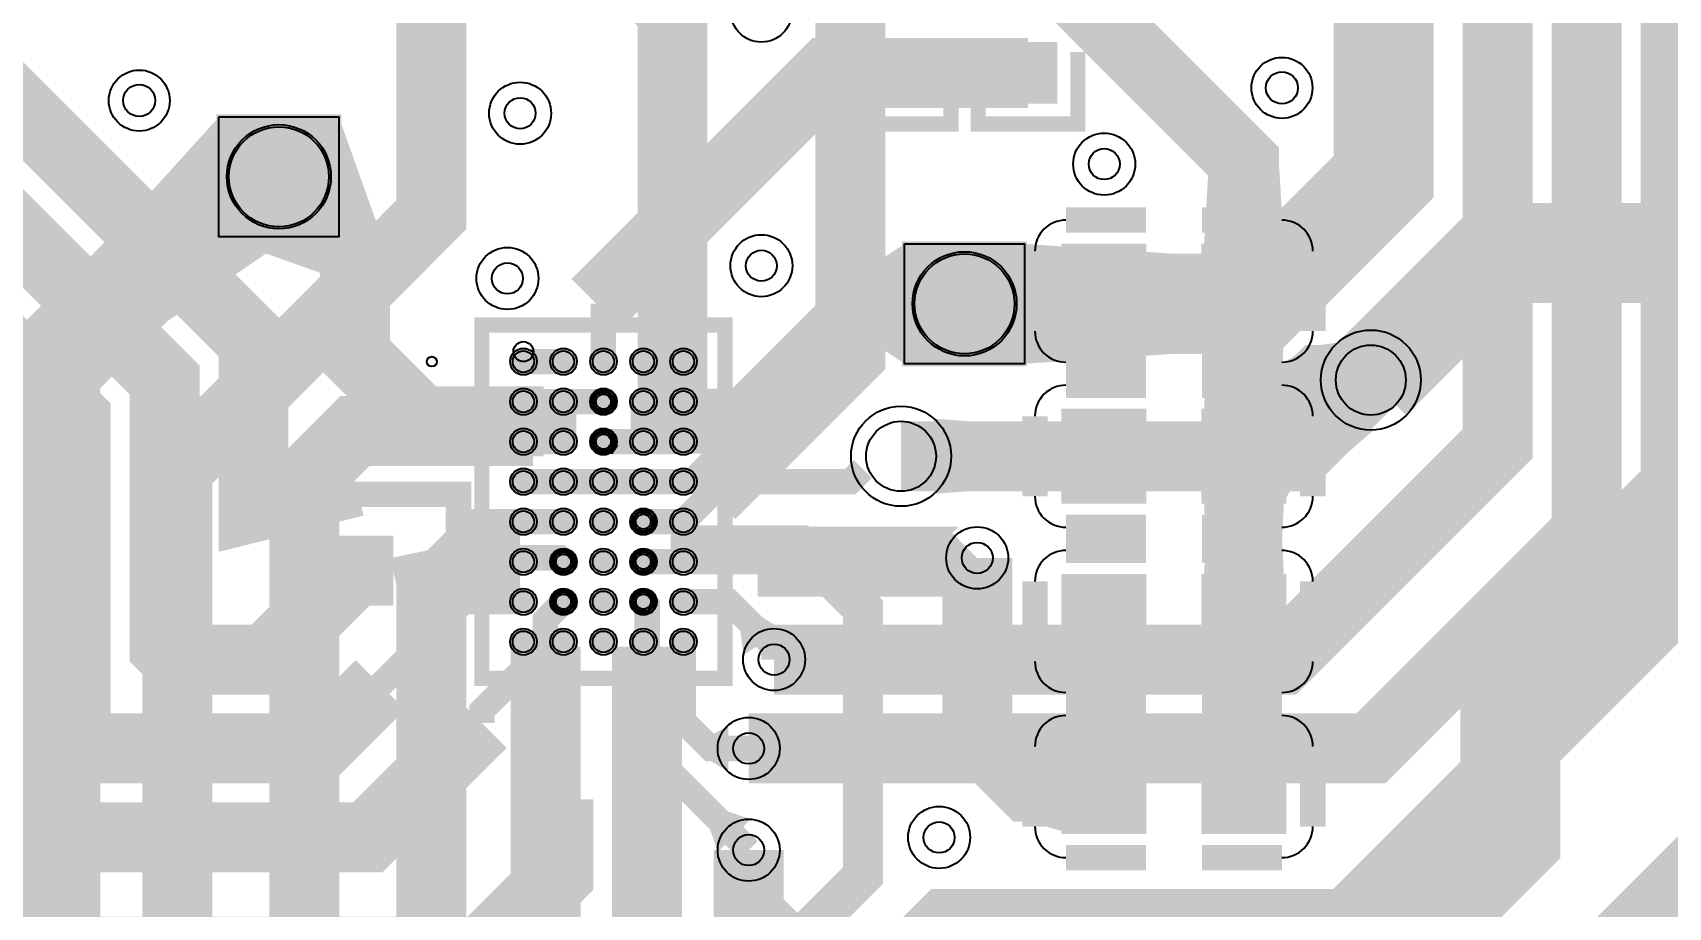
# Model space of a CAD drawing. Header units: millimetres. Extents: x -24 to 24, y -24 to 24.
# Drawn here: x -5.76 to 10.6, y -3.87 to 4.87 of the extents above; entities that cross this region are included whole.
import ezdxf

# ---------------------------------------------------------------- set-up
doc = ezdxf.new("R2010")
doc.units = ezdxf.units.MM
for name, color, linetype, true_color in [('BoardOutLine', 7, 'Continuous', 0xff00ff), ('BottomLayer', 7, 'Continuous', 0x0000ff), ('BottomSolderMaskLayer', 7, 'Continuous', 0xaa00ff), ('Document', 7, 'Continuous', 0xffffff), ('Hole', 7, 'Continuous', 0x222222), ('Multi-Layer', 7, 'Continuous', 0xc0c0c0), ('TopLayer', 7, 'Continuous', 0xff0000), ('TopPasteMaskLayer', 7, 'Continuous', 0x808080), ('TopSilkLayer', 7, 'Continuous', 0xffcc00), ('TopSolderMaskLayer', 7, 'Continuous', 0x800080)]:
    doc.layers.add(name, color=color, linetype=linetype, true_color=true_color)

msp = doc.modelspace()

# ---------------------------------------------------------------- hatches: boundary and pattern name
at = {"layer": 'BottomLayer'}
for points in [[(-3.184, 2.83), (-3.901, 4.028), (-4.954, 2.866), (-4.424, 1.981)], [(4.155, 2.758), (4.155, 1.56), (5.655, 1.659), (5.655, 2.659)], [(7.121, 1.428), (7.651, 0.898), (7.386, 0.668), (6.891, 1.163)], [(3.252, 0.26), (3.252, 1.01), (3.602, 0.985), (3.602, 0.285)], [(0.048, 0.807), (-0.044, 0.675), (0.035, 0.656), (0.093, 0.74)]]:
    msp.add_hatch(color=256, dxfattribs=at).paths.add_polyline_path(points)
at = {"layer": 'BottomSolderMaskLayer'}
for points in [[(-3.927, 4.054), (-2.677, 4.054), (-2.677, 2.804), (-3.927, 2.804)], [(2.931, 2.784), (4.181, 2.784), (4.181, 1.534), (2.931, 1.534)], [(-0.181, 1.181, 1), (0.07, 1.181, 1)], [(-0.182, 0.781, 1), (0.069, 0.781, 1)], [(0.218, -0.018, 1), (0.468, -0.018, 1)], [(-0.582, -0.419, 1), (-0.331, -0.419, 1)], [(0.218, -0.419, 1), (0.468, -0.419, 1)], [(-0.582, -0.819, 1), (-0.331, -0.819, 1)], [(0.219, -0.819, 1), (0.469, -0.819, 1)]]:
    msp.add_hatch(color=256, dxfattribs=at).paths.add_polyline_path(points)
at = {"layer": 'TopLayer'}
for points in [[(3.191, 4.751), (2.651, 4.751), (2.651, 4.186), (3.191, 4.186)], [(4.461, 4.751), (3.921, 4.751), (3.921, 4.186), (4.461, 4.186)], [(-2.703, 4.028), (-3.901, 2.83), (-2.807, 2.439), (-2.312, 2.934)], [(5.951, 2.736), (6.751, 2.736), (6.7, 3.579), (6, 3.579)], [(2.957, 1.56), (2.957, 2.758), (2.54, 2.484), (2.54, 1.834)], [(4.55, 2.736), (5.35, 2.736), (5.35, 1.836), (4.55, 1.836)], [(5.95, 2.736), (6.75, 2.736), (6.75, 1.836), (5.95, 1.836)], [(5.951, 1.085), (6.751, 1.085), (6.7, 2.135), (6, 2.135)], [(7.589, 1.896), (8.119, 1.366), (8.349, 1.631), (7.854, 2.126)], [(6.751, 1.836), (5.951, 1.836), (6, 0.786), (6.7, 0.786)], [(-0.963, 1.581, 1), (-0.749, 1.581, 1)], [(-0.563, 1.581, 1), (-0.349, 1.581, 1)], [(-0.163, 1.581, 1), (0.051, 1.581, 1)], [(0.237, 1.581, 1), (0.451, 1.581, 1)], [(0.637, 1.581, 1), (0.851, 1.581, 1)], [(5.951, 1.085), (6.751, 0.185), (7.327, 1.117), (6.861, 1.641)], [(7.289, 1.022), (7.289, 1.772), (7.112, 1.747), (7.112, 1.047)], [(-0.963, 1.181, 1), (-0.749, 1.181, 1)], [(-0.563, 1.181, 1), (-0.349, 1.181, 1)], [(-0.163, 1.181, 1), (0.051, 1.181, 1)], [(0.237, 1.181, 1), (0.451, 1.181, 1)], [(0.637, 1.181, 1), (0.851, 1.181, 1)], [(4.55, 1.085), (5.35, 1.085), (5.35, 0.185), (4.55, 0.185)], [(5.95, 1.085), (6.75, 1.085), (6.75, 0.185), (5.95, 0.185)], [(-0.963, 0.781, 1), (-0.749, 0.781, 1)], [(-0.563, 0.781, 1), (-0.349, 0.781, 1)], [(-0.163, 0.781, 1), (0.051, 0.781, 1)], [(0.237, 0.781, 1), (0.451, 0.781, 1)], [(0.637, 0.781, 1), (0.851, 0.781, 1)], [(-0.963, 0.381, 1), (-0.749, 0.381, 1)], [(-0.563, 0.381, 1), (-0.349, 0.381, 1)], [(-0.163, 0.381, 1), (0.051, 0.381, 1)], [(0.237, 0.381, 1), (0.451, 0.381, 1)], [(0.637, 0.381, 1), (0.851, 0.381, 1)], [(5.951, -0.566), (6.751, -0.566), (6.7, 0.484), (6, 0.484)], [(6.751, 0.185), (5.951, 0.185), (6, -0.865), (6.7, -0.865)], [(-0.963, -0.019, 1), (-0.749, -0.019, 1)], [(-0.563, -0.019, 1), (-0.349, -0.019, 1)], [(-0.163, -0.019, 1), (0.051, -0.019, 1)], [(0.237, -0.019, 1), (0.451, -0.019, 1)], [(0.637, -0.019, 1), (0.851, -0.019, 1)], [(-0.963, -0.419, 1), (-0.749, -0.419, 1)], [(-0.563, -0.419, 1), (-0.349, -0.419, 1)], [(-0.163, -0.419, 1), (0.051, -0.419, 1)], [(0.237, -0.419, 1), (0.451, -0.419, 1)], [(0.637, -0.419, 1), (0.851, -0.419, 1)], [(4.55, -0.566), (5.35, -0.566), (5.35, -1.466), (4.55, -1.466)], [(5.95, -0.566), (6.75, -0.566), (6.75, -1.466), (5.95, -1.466)], [(-0.963, -0.819, 1), (-0.749, -0.819, 1)], [(-0.563, -0.819, 1), (-0.349, -0.819, 1)], [(-0.163, -0.819, 1), (0.051, -0.819, 1)], [(0.237, -0.819, 1), (0.451, -0.819, 1)], [(0.637, -0.819, 1), (0.851, -0.819, 1)], [(1.345, -1.35), (1.736, -1.099), (1.531, -0.973), (1.315, -1.111)], [(-0.963, -1.219, 1), (-0.749, -1.219, 1)], [(-0.563, -1.219, 1), (-0.349, -1.219, 1)], [(-0.163, -1.219, 1), (0.051, -1.219, 1)], [(0.237, -1.219, 1), (0.451, -1.219, 1)], [(0.637, -1.219, 1), (0.851, -1.219, 1)], [(1.192, -2.519), (1.192, -2.054), (1.016, -2.161), (1.016, -2.411)], [(4.55, -3.117), (4.55, -2.217), (4.191, -2.317), (4.191, -3.017)], [(5.35, -3.117), (4.55, -3.117), (4.55, -2.217), (5.35, -2.217)], [(6.75, -3.117), (5.95, -3.117), (5.95, -2.217), (6.75, -2.217)], [(1.416, -2.993), (1.088, -3.321), (1.01, -3.092), (1.187, -2.915)]]:
    msp.add_hatch(color=256, dxfattribs=at).paths.add_polyline_path(points)
at = {"layer": 'TopPasteMaskLayer'}
for points in [[(3.151, 4.766), (2.691, 4.766), (2.651, 4.726), (2.651, 4.226), (2.691, 4.186), (3.151, 4.186), (3.191, 4.226), (3.191, 4.726)], [(4.421, 4.766), (3.961, 4.766), (3.921, 4.726), (3.921, 4.226), (3.961, 4.186), (4.421, 4.186), (4.461, 4.226), (4.461, 4.726)], [(4.55, 2.736), (5.35, 2.736), (5.35, 1.836), (4.55, 1.836)], [(5.95, 2.736), (6.75, 2.736), (6.75, 1.836), (5.95, 1.836)], [(-0.942, 1.688), (-0.77, 1.688), (-0.77, 1.688), (-0.749, 1.667), (-0.749, 1.667), (-0.749, 1.495), (-0.749, 1.495), (-0.77, 1.474), (-0.77, 1.474), (-0.942, 1.474), (-0.942, 1.474), (-0.963, 1.495), (-0.963, 1.495), (-0.963, 1.667)], [(-0.542, 1.688), (-0.37, 1.688), (-0.37, 1.688), (-0.349, 1.667), (-0.349, 1.667), (-0.349, 1.495), (-0.349, 1.495), (-0.37, 1.474), (-0.37, 1.474), (-0.542, 1.474), (-0.542, 1.474), (-0.563, 1.495), (-0.563, 1.495), (-0.563, 1.667)], [(-0.142, 1.688), (0.03, 1.688), (0.03, 1.688), (0.051, 1.667), (0.051, 1.667), (0.051, 1.495), (0.051, 1.495), (0.03, 1.474), (0.03, 1.474), (-0.142, 1.474), (-0.142, 1.474), (-0.163, 1.495), (-0.163, 1.495), (-0.163, 1.667)], [(0.258, 1.688), (0.43, 1.688), (0.43, 1.688), (0.451, 1.667), (0.451, 1.667), (0.451, 1.495), (0.451, 1.495), (0.43, 1.474), (0.43, 1.474), (0.258, 1.474), (0.258, 1.474), (0.237, 1.495), (0.237, 1.495), (0.237, 1.667)], [(0.658, 1.688), (0.83, 1.688), (0.83, 1.688), (0.851, 1.667), (0.851, 1.667), (0.851, 1.495), (0.851, 1.495), (0.83, 1.474), (0.83, 1.474), (0.658, 1.474), (0.658, 1.474), (0.637, 1.495), (0.637, 1.495), (0.637, 1.667)], [(-0.942, 1.288), (-0.77, 1.288), (-0.77, 1.288), (-0.749, 1.267), (-0.749, 1.267), (-0.749, 1.095), (-0.749, 1.095), (-0.77, 1.074), (-0.77, 1.074), (-0.942, 1.074), (-0.942, 1.074), (-0.963, 1.095), (-0.963, 1.095), (-0.963, 1.267)], [(-0.542, 1.288), (-0.37, 1.288), (-0.37, 1.288), (-0.349, 1.267), (-0.349, 1.267), (-0.349, 1.095), (-0.349, 1.095), (-0.37, 1.074), (-0.37, 1.074), (-0.542, 1.074), (-0.542, 1.074), (-0.563, 1.095), (-0.563, 1.095), (-0.563, 1.267)], [(-0.142, 1.288), (0.03, 1.288), (0.03, 1.288), (0.051, 1.267), (0.051, 1.267), (0.051, 1.095), (0.051, 1.095), (0.03, 1.074), (0.03, 1.074), (-0.142, 1.074), (-0.142, 1.074), (-0.163, 1.095), (-0.163, 1.095), (-0.163, 1.267)], [(0.258, 1.288), (0.43, 1.288), (0.43, 1.288), (0.451, 1.267), (0.451, 1.267), (0.451, 1.095), (0.451, 1.095), (0.43, 1.074), (0.43, 1.074), (0.258, 1.074), (0.258, 1.074), (0.237, 1.095), (0.237, 1.095), (0.237, 1.267)], [(0.658, 1.288), (0.83, 1.288), (0.83, 1.288), (0.851, 1.267), (0.851, 1.267), (0.851, 1.095), (0.851, 1.095), (0.83, 1.074), (0.83, 1.074), (0.658, 1.074), (0.658, 1.074), (0.637, 1.095), (0.637, 1.095), (0.637, 1.267)], [(4.55, 1.085), (5.35, 1.085), (5.35, 0.185), (4.55, 0.185)], [(5.95, 1.085), (6.75, 1.085), (6.75, 0.185), (5.95, 0.185)], [(-0.942, 0.888), (-0.77, 0.888), (-0.77, 0.888), (-0.749, 0.867), (-0.749, 0.867), (-0.749, 0.695), (-0.749, 0.695), (-0.77, 0.674), (-0.77, 0.674), (-0.942, 0.674), (-0.942, 0.674), (-0.963, 0.695), (-0.963, 0.695), (-0.963, 0.867)], [(-0.542, 0.888), (-0.37, 0.888), (-0.37, 0.888), (-0.349, 0.867), (-0.349, 0.867), (-0.349, 0.695), (-0.349, 0.695), (-0.37, 0.674), (-0.37, 0.674), (-0.542, 0.674), (-0.542, 0.674), (-0.563, 0.695), (-0.563, 0.695), (-0.563, 0.867)], [(-0.142, 0.888), (0.03, 0.888), (0.03, 0.888), (0.051, 0.867), (0.051, 0.867), (0.051, 0.695), (0.051, 0.695), (0.03, 0.674), (0.03, 0.674), (-0.142, 0.674), (-0.142, 0.674), (-0.163, 0.695), (-0.163, 0.695), (-0.163, 0.867)], [(0.258, 0.888), (0.43, 0.888), (0.43, 0.888), (0.451, 0.867), (0.451, 0.867), (0.451, 0.695), (0.451, 0.695), (0.43, 0.674), (0.43, 0.674), (0.258, 0.674), (0.258, 0.674), (0.237, 0.695), (0.237, 0.695), (0.237, 0.867)], [(0.658, 0.888), (0.83, 0.888), (0.83, 0.888), (0.851, 0.867), (0.851, 0.867), (0.851, 0.695), (0.851, 0.695), (0.83, 0.674), (0.83, 0.674), (0.658, 0.674), (0.658, 0.674), (0.637, 0.695), (0.637, 0.695), (0.637, 0.867)], [(-0.942, 0.488), (-0.77, 0.488), (-0.77, 0.488), (-0.749, 0.467), (-0.749, 0.467), (-0.749, 0.295), (-0.749, 0.295), (-0.77, 0.274), (-0.77, 0.274), (-0.942, 0.274), (-0.942, 0.274), (-0.963, 0.295), (-0.963, 0.295), (-0.963, 0.467)], [(-0.542, 0.488), (-0.37, 0.488), (-0.37, 0.488), (-0.349, 0.467), (-0.349, 0.467), (-0.349, 0.295), (-0.349, 0.295), (-0.37, 0.274), (-0.37, 0.274), (-0.542, 0.274), (-0.542, 0.274), (-0.563, 0.295), (-0.563, 0.295), (-0.563, 0.467)], [(-0.142, 0.488), (0.03, 0.488), (0.03, 0.488), (0.051, 0.467), (0.051, 0.467), (0.051, 0.295), (0.051, 0.295), (0.03, 0.274), (0.03, 0.274), (-0.142, 0.274), (-0.142, 0.274), (-0.163, 0.295), (-0.163, 0.295), (-0.163, 0.467)], [(0.258, 0.488), (0.43, 0.488), (0.43, 0.488), (0.451, 0.467), (0.451, 0.467), (0.451, 0.295), (0.451, 0.295), (0.43, 0.274), (0.43, 0.274), (0.258, 0.274), (0.258, 0.274), (0.237, 0.295), (0.237, 0.295), (0.237, 0.467)], [(0.658, 0.488), (0.83, 0.488), (0.83, 0.488), (0.851, 0.467), (0.851, 0.467), (0.851, 0.295), (0.851, 0.295), (0.83, 0.274), (0.83, 0.274), (0.658, 0.274), (0.658, 0.274), (0.637, 0.295), (0.637, 0.295), (0.637, 0.467)], [(-0.942, 0.088), (-0.77, 0.088), (-0.77, 0.088), (-0.749, 0.067), (-0.749, 0.067), (-0.749, -0.105), (-0.749, -0.105), (-0.77, -0.126), (-0.77, -0.126), (-0.942, -0.126), (-0.942, -0.126), (-0.963, -0.105), (-0.963, -0.105), (-0.963, 0.067)], [(-0.542, 0.088), (-0.37, 0.088), (-0.37, 0.088), (-0.349, 0.067), (-0.349, 0.067), (-0.349, -0.105), (-0.349, -0.105), (-0.37, -0.126), (-0.37, -0.126), (-0.542, -0.126), (-0.542, -0.126), (-0.563, -0.105), (-0.563, -0.105), (-0.563, 0.067)], [(-0.142, 0.088), (0.03, 0.088), (0.03, 0.088), (0.051, 0.067), (0.051, 0.067), (0.051, -0.105), (0.051, -0.105), (0.03, -0.126), (0.03, -0.126), (-0.142, -0.126), (-0.142, -0.126), (-0.163, -0.105), (-0.163, -0.105), (-0.163, 0.067)], [(0.258, 0.088), (0.43, 0.088), (0.43, 0.088), (0.451, 0.067), (0.451, 0.067), (0.451, -0.105), (0.451, -0.105), (0.43, -0.126), (0.43, -0.126), (0.258, -0.126), (0.258, -0.126), (0.237, -0.105), (0.237, -0.105), (0.237, 0.067)], [(0.658, 0.088), (0.83, 0.088), (0.83, 0.088), (0.851, 0.067), (0.851, 0.067), (0.851, -0.105), (0.851, -0.105), (0.83, -0.126), (0.83, -0.126), (0.658, -0.126), (0.658, -0.126), (0.637, -0.105), (0.637, -0.105), (0.637, 0.067)], [(-0.942, -0.312), (-0.77, -0.312), (-0.77, -0.312), (-0.749, -0.333), (-0.749, -0.333), (-0.749, -0.505), (-0.749, -0.505), (-0.77, -0.526), (-0.77, -0.526), (-0.942, -0.526), (-0.942, -0.526), (-0.963, -0.505), (-0.963, -0.505), (-0.963, -0.333)], [(-0.542, -0.312), (-0.37, -0.312), (-0.37, -0.312), (-0.349, -0.333), (-0.349, -0.333), (-0.349, -0.505), (-0.349, -0.505), (-0.37, -0.526), (-0.37, -0.526), (-0.542, -0.526), (-0.542, -0.526), (-0.563, -0.505), (-0.563, -0.505), (-0.563, -0.333)], [(-0.142, -0.312), (0.03, -0.312), (0.03, -0.312), (0.051, -0.333), (0.051, -0.333), (0.051, -0.505), (0.051, -0.505), (0.03, -0.526), (0.03, -0.526), (-0.142, -0.526), (-0.142, -0.526), (-0.163, -0.505), (-0.163, -0.505), (-0.163, -0.333)], [(0.258, -0.312), (0.43, -0.312), (0.43, -0.312), (0.451, -0.333), (0.451, -0.333), (0.451, -0.505), (0.451, -0.505), (0.43, -0.526), (0.43, -0.526), (0.258, -0.526), (0.258, -0.526), (0.237, -0.505), (0.237, -0.505), (0.237, -0.333)], [(0.658, -0.312), (0.83, -0.312), (0.83, -0.312), (0.851, -0.333), (0.851, -0.333), (0.851, -0.505), (0.851, -0.505), (0.83, -0.526), (0.83, -0.526), (0.658, -0.526), (0.658, -0.526), (0.637, -0.505), (0.637, -0.505), (0.637, -0.333)], [(4.55, -0.566), (5.35, -0.566), (5.35, -1.466), (4.55, -1.466)], [(5.95, -0.566), (6.75, -0.566), (6.75, -1.466), (5.95, -1.466)], [(-0.942, -0.712), (-0.77, -0.712), (-0.77, -0.712), (-0.749, -0.733), (-0.749, -0.733), (-0.749, -0.905), (-0.749, -0.905), (-0.77, -0.926), (-0.77, -0.926), (-0.942, -0.926), (-0.942, -0.926), (-0.963, -0.905), (-0.963, -0.905), (-0.963, -0.733)], [(-0.542, -0.712), (-0.37, -0.712), (-0.37, -0.712), (-0.349, -0.733), (-0.349, -0.733), (-0.349, -0.905), (-0.349, -0.905), (-0.37, -0.926), (-0.37, -0.926), (-0.542, -0.926), (-0.542, -0.926), (-0.563, -0.905), (-0.563, -0.905), (-0.563, -0.733)], [(-0.142, -0.712), (0.03, -0.712), (0.03, -0.712), (0.051, -0.733), (0.051, -0.733), (0.051, -0.905), (0.051, -0.905), (0.03, -0.926), (0.03, -0.926), (-0.142, -0.926), (-0.142, -0.926), (-0.163, -0.905), (-0.163, -0.905), (-0.163, -0.733)], [(0.258, -0.712), (0.43, -0.712), (0.43, -0.712), (0.451, -0.733), (0.451, -0.733), (0.451, -0.905), (0.451, -0.905), (0.43, -0.926), (0.43, -0.926), (0.258, -0.926), (0.258, -0.926), (0.237, -0.905), (0.237, -0.905), (0.237, -0.733)], [(0.658, -0.712), (0.83, -0.712), (0.83, -0.712), (0.851, -0.733), (0.851, -0.733), (0.851, -0.905), (0.851, -0.905), (0.83, -0.926), (0.83, -0.926), (0.658, -0.926), (0.658, -0.926), (0.637, -0.905), (0.637, -0.905), (0.637, -0.733)], [(-0.942, -1.112), (-0.77, -1.112), (-0.77, -1.112), (-0.749, -1.133), (-0.749, -1.133), (-0.749, -1.305), (-0.749, -1.305), (-0.77, -1.326), (-0.77, -1.326), (-0.942, -1.326), (-0.942, -1.326), (-0.963, -1.305), (-0.963, -1.305), (-0.963, -1.133)], [(-0.542, -1.112), (-0.37, -1.112), (-0.37, -1.112), (-0.349, -1.133), (-0.349, -1.133), (-0.349, -1.305), (-0.349, -1.305), (-0.37, -1.326), (-0.37, -1.326), (-0.542, -1.326), (-0.542, -1.326), (-0.563, -1.305), (-0.563, -1.305), (-0.563, -1.133)], [(-0.142, -1.112), (0.03, -1.112), (0.03, -1.112), (0.051, -1.133), (0.051, -1.133), (0.051, -1.305), (0.051, -1.305), (0.03, -1.326), (0.03, -1.326), (-0.142, -1.326), (-0.142, -1.326), (-0.163, -1.305), (-0.163, -1.305), (-0.163, -1.133)], [(0.258, -1.112), (0.43, -1.112), (0.43, -1.112), (0.451, -1.133), (0.451, -1.133), (0.451, -1.305), (0.451, -1.305), (0.43, -1.326), (0.43, -1.326), (0.258, -1.326), (0.258, -1.326), (0.237, -1.305), (0.237, -1.305), (0.237, -1.133)], [(0.658, -1.112), (0.83, -1.112), (0.83, -1.112), (0.851, -1.133), (0.851, -1.133), (0.851, -1.305), (0.851, -1.305), (0.83, -1.326), (0.83, -1.326), (0.658, -1.326), (0.658, -1.326), (0.637, -1.305), (0.637, -1.305), (0.637, -1.133)], [(5.35, -3.117), (4.55, -3.117), (4.55, -2.217), (5.35, -2.217)], [(6.75, -3.117), (5.95, -3.117), (5.95, -2.217), (6.75, -2.217)]]:
    msp.add_hatch(color=256, dxfattribs=at).paths.add_polyline_path(points)
at = {"layer": 'TopSolderMaskLayer'}
for points in [[(3.215, 4.778), (2.627, 4.778), (2.627, 4.159), (3.215, 4.159)], [(4.485, 4.778), (3.897, 4.778), (3.897, 4.159), (4.485, 4.159)], [(-3.927, 4.054), (-2.677, 4.054), (-2.677, 2.804), (-3.927, 2.804)], [(2.931, 2.784), (4.181, 2.784), (4.181, 1.534), (2.931, 1.534)], [(4.525, 2.761), (5.375, 2.761), (5.375, 1.811), (4.525, 1.811)], [(5.925, 2.761), (6.775, 2.761), (6.775, 1.811), (5.925, 1.811)], [(-0.989, 1.581, 1), (-0.724, 1.581, 1)], [(-0.589, 1.581, 1), (-0.324, 1.581, 1)], [(-0.189, 1.581, 1), (0.076, 1.581, 1)], [(0.211, 1.581, 1), (0.477, 1.581, 1)], [(0.611, 1.581, 1), (0.877, 1.581, 1)], [(-0.989, 1.181, 1), (-0.724, 1.181, 1)], [(-0.589, 1.181, 1), (-0.324, 1.181, 1)], [(-0.189, 1.181, 1), (0.076, 1.181, 1)], [(0.211, 1.181, 1), (0.477, 1.181, 1)], [(0.611, 1.181, 1), (0.877, 1.181, 1)], [(-0.181, 1.181, 1), (0.07, 1.181, 1)], [(4.525, 1.11), (5.375, 1.11), (5.375, 0.16), (4.525, 0.16)], [(5.925, 1.11), (6.775, 1.11), (6.775, 0.16), (5.925, 0.16)], [(-0.989, 0.781, 1), (-0.724, 0.781, 1)], [(-0.589, 0.781, 1), (-0.324, 0.781, 1)], [(-0.189, 0.781, 1), (0.076, 0.781, 1)], [(-0.182, 0.781, 1), (0.069, 0.781, 1)], [(0.211, 0.781, 1), (0.477, 0.781, 1)], [(0.611, 0.781, 1), (0.877, 0.781, 1)], [(-0.989, 0.381, 1), (-0.724, 0.381, 1)], [(-0.589, 0.381, 1), (-0.324, 0.381, 1)], [(-0.189, 0.381, 1), (0.076, 0.381, 1)], [(0.211, 0.381, 1), (0.477, 0.381, 1)], [(0.611, 0.381, 1), (0.877, 0.381, 1)], [(-0.989, -0.019, 1), (-0.724, -0.019, 1)], [(-0.589, -0.019, 1), (-0.324, -0.019, 1)], [(-0.189, -0.019, 1), (0.076, -0.019, 1)], [(0.211, -0.019, 1), (0.477, -0.019, 1)], [(0.218, -0.018, 1), (0.468, -0.018, 1)], [(0.611, -0.019, 1), (0.877, -0.019, 1)], [(-0.989, -0.419, 1), (-0.724, -0.419, 1)], [(-0.589, -0.419, 1), (-0.324, -0.419, 1)], [(-0.582, -0.419, 1), (-0.331, -0.419, 1)], [(-0.189, -0.419, 1), (0.076, -0.419, 1)], [(0.211, -0.419, 1), (0.477, -0.419, 1)], [(0.218, -0.419, 1), (0.468, -0.419, 1)], [(0.611, -0.419, 1), (0.877, -0.419, 1)], [(4.525, -0.541), (5.375, -0.541), (5.375, -1.491), (4.525, -1.491)], [(5.925, -0.541), (6.775, -0.541), (6.775, -1.491), (5.925, -1.491)], [(-0.989, -0.819, 1), (-0.724, -0.819, 1)], [(-0.589, -0.819, 1), (-0.324, -0.819, 1)], [(-0.582, -0.819, 1), (-0.331, -0.819, 1)], [(-0.189, -0.819, 1), (0.076, -0.819, 1)], [(0.211, -0.819, 1), (0.477, -0.819, 1)], [(0.219, -0.819, 1), (0.469, -0.819, 1)], [(0.611, -0.819, 1), (0.877, -0.819, 1)], [(-0.989, -1.219, 1), (-0.724, -1.219, 1)], [(-0.589, -1.219, 1), (-0.324, -1.219, 1)], [(-0.189, -1.219, 1), (0.076, -1.219, 1)], [(0.211, -1.219, 1), (0.477, -1.219, 1)], [(0.611, -1.219, 1), (0.877, -1.219, 1)], [(5.375, -3.142), (4.525, -3.142), (4.525, -2.192), (5.375, -2.192)], [(6.775, -3.142), (5.925, -3.142), (5.925, -2.192), (6.775, -2.192)]]:
    msp.add_hatch(color=256, dxfattribs=at).paths.add_polyline_path(points)

# ---------------------------------------------------------------- linework, layer by layer
at = {"layer": 'BoardOutLine'}
msp.add_circle((0, 0), 24, dxfattribs=at)
at = {"layer": 'BottomLayer'}
for points, const_width in [([(-1.397, 17.526), (-1.397, 20.066), (0, 21.463), (9.525, 21.463), (14.732, 16.256), (14.732, 0.381), (8.382, -5.969), (1.524, -5.969), (0.381, -4.826), (0.381, -1.27)], 0.7), ([(1.397, -3.302), (1.397, -3.937), (1.905, -4.445), (6.985, -4.445), (10.668, -0.762), (10.668, 18.542), (9.017, 20.193), (0.889, 20.193), (-0.381, 18.923), (-0.381, 17.526)], 0.7), ([(1.524, 18.161), (8.89, 18.161), (9.779, 17.272), (9.779, -0.127), (7.62, -2.286), (1.397, -2.286)], 0.7), ([(0.635, 18.034), (0.635, 16.637), (7.366, 16.637), (8.89, 15.113), (8.89, 0.762), (6.731, -1.397), (1.651, -1.397)], 0.7), ([(-14.351, 12.446), (7.239, 12.446), (7.747, 11.938), (7.747, 3.429), (6.477, 2.159), (3.556, 2.159)], 1), ([(-17.907, 12.573), (-17.907, 10.668), (-17.145, 9.906), (-4.191, 9.906), (0.635, 5.08), (0.635, 1.143)], 0.7), ([(-12.192, 11.176), (1.27, 11.176), (2.413, 10.033), (2.413, 1.651), (1.016, 0.254)], 0.7), ([(-20.32, 8.636), (-4.445, 8.636), (-1.778, 5.969), (-1.778, 3.048), (-4.318, 0.508), (-4.318, -11.176), (-3.429, -12.065), (-1.397, -12.065), (-0.635, -11.303), (-0.635, -1.27)], 0.7), ([(-3.302, 3.429), (-3.683, 3.429), (-5.588, 1.524), (-5.588, -4.953), (-6.477, -5.842), (-11.938, -5.842), (-12.573, -5.207), (-12.573, -0.889), (-17.78, 4.318), (-21.59, 4.318)], 1), ([(7.62, 1.397), (6.858, 0.635), (2.921, 0.635)], 0.7), ([(-2.667, -10.541), (-3.048, -10.16), (-3.048, 0.381), (-2.54, 0.889), (-0.762, 0.889), (-0.762, 0.889)], 0.7), ([(-0.056, 1.181), (-0.851, 1.181), (-0.998, 1.034), (-0.998, 0.889)], 0.255), ([(-0.056, 0.781), (0.273, 0.781), (0.635, 1.143)], 0.255), ([(0.343, -0.018), (0.744, -0.018), (1.016, 0.254)], 0.255), ([(-1.778, -9.144), (-1.778, -0.762), (-1.397, -0.381), (-0.889, -0.381)], 0.7), ([(3.683, -0.381), (3.645, -0.419), (1.486, -0.419)], 0.7), ([(-0.456, -0.419), (-0.494, -0.381), (-0.889, -0.381)], 0.255), ([(0.343, -0.419), (1.486, -0.419)], 0.255), ([(-0.456, -0.819), (-0.635, -0.998), (-0.635, -1.27)], 0.255), ([(0.344, -0.819), (0.381, -0.856), (0.381, -1.27)], 0.255)]:
    msp.add_lwpolyline(points, dxfattribs=dict(at, const_width=const_width))
at = {"layer": 'BottomSolderMaskLayer'}
for centre, radius in [((-3.302, 3.429), 0.521), ((3.556, 2.159), 0.521), ((-0.056, 1.181), 0.125), ((-0.056, 1.181), 0.0941), ((-0.056, 0.781), 0.125), ((-0.056, 0.781), 0.0941), ((0.343, -0.018), 0.125), ((0.343, -0.018), 0.0941), ((-0.456, -0.419), 0.125), ((-0.456, -0.419), 0.0941), ((0.343, -0.419), 0.125), ((0.343, -0.419), 0.0941), ((-0.456, -0.819), 0.125), ((-0.456, -0.819), 0.0941), ((0.344, -0.819), 0.125), ((0.344, -0.819), 0.0941)]:
    msp.add_circle(centre, radius, dxfattribs=at)
at = {"layer": 'Document'}
msp.add_circle((-0.856, 1.681), 0.1, dxfattribs=at)
at = {"layer": 'Hole'}
for centre, radius in [((6.731, 4.318), 0.16), ((-4.699, 4.191), 0.16), ((-0.889, 4.064), 0.155), ((4.953, 3.556), 0.155), ((1.524, 2.54), 0.155), ((-1.016, 2.413), 0.155), ((7.62, 1.397), 0.35), ((-0.056, 1.181), 0.075), ((2.921, 0.635), 0.35), ((-0.056, 0.781), 0.075), ((0.343, -0.018), 0.075), ((3.683, -0.381), 0.155), ((-0.456, -0.419), 0.075), ((0.343, -0.419), 0.075), ((-0.456, -0.819), 0.075), ((0.344, -0.819), 0.075), ((1.651, -1.397), 0.155), ((1.397, -2.286), 0.155), ((3.302, -3.175), 0.155), ((1.397, -3.302), 0.155)]:
    msp.add_circle(centre, radius, dxfattribs=at)
at = {"layer": 'Multi-Layer'}
for points in [[(-3.902, 4.029), (-2.702, 4.029), (-2.702, 2.829), (-3.902, 2.829)], [(2.956, 2.759), (4.156, 2.759), (4.156, 1.559), (2.956, 1.559)]]:
    msp.add_lwpolyline(points, close=True, dxfattribs=at)
for centre, radius in [((1.524, 5.08), 0.305), ((6.731, 4.318), 0.305), ((-4.699, 4.191), 0.305), ((-0.889, 4.064), 0.31), ((-3.302, 3.429), 0.5), ((4.953, 3.556), 0.31), ((1.524, 2.54), 0.31), ((-1.016, 2.413), 0.31), ((3.556, 2.159), 0.5), ((7.62, 1.397), 0.5), ((-0.056, 1.181), 0.1), ((-0.056, 1.181), 0.1), ((-0.056, 1.181), 0.075), ((2.921, 0.635), 0.5), ((-0.056, 0.781), 0.1), ((-0.056, 0.781), 0.1), ((-0.056, 0.781), 0.075), ((0.343, -0.018), 0.1), ((0.343, -0.018), 0.1), ((0.343, -0.018), 0.075), ((3.683, -0.381), 0.31), ((-0.456, -0.419), 0.1), ((-0.456, -0.419), 0.1), ((0.343, -0.419), 0.1), ((0.343, -0.419), 0.1), ((-0.456, -0.419), 0.075), ((0.343, -0.419), 0.075), ((-0.456, -0.819), 0.1), ((-0.456, -0.819), 0.1), ((-0.456, -0.819), 0.075), ((0.344, -0.819), 0.1), ((0.344, -0.819), 0.1), ((0.344, -0.819), 0.075), ((1.651, -1.397), 0.31), ((1.397, -2.286), 0.31), ((3.302, -3.175), 0.31), ((1.397, -3.302), 0.31)]:
    msp.add_circle(centre, radius, dxfattribs=at)
at = {"layer": 'TopLayer'}
for points, const_width in [([(-9.398, 5.969), (-8.509, 5.969), (-6.985, 4.445), (-6.223, 4.445), (-3.556, 1.778), (-3.556, 0.127), (-2.54, 0.381)], 0.7), ([(4.191, 5.334), (4.595, 5.334), (6.35, 3.579), (6.35, 2.286)], 0.7), ([(2.921, 4.468), (2.182, 4.468), (-0.127, 2.159)], 0.7), ([(2.921, 4.468), (4.191, 4.468), (4.191, 4.468)], 0.7), ([(-9.347, 3.429), (-6.477, 3.429), (-4.445, 1.397), (-4.445, -1.27), (-4.318, -1.397), (-3.429, -1.397), (-2.54, -0.508), (-2.159, -0.508)], 0.7), ([(-3.302, 3.429), (-2.54, 2.667), (-2.54, 1.651), (-1.872, 0.983), (-0.655, 0.983)], 0.7), ([(7.62, 1.397), (8.89, 2.667), (12.954, 2.667)], 1), ([(6.35, 2.286), (6.35, 0.635)], 0.7), ([(-8.763, 1.09), (-8.763, 1.905), (-8.509, 2.159), (-6.477, 2.159), (-5.334, 1.016), (-5.334, -2.286), (-2.921, -2.286), (-2.286, -1.651)], 0.7), ([(3.556, 2.159), (2.54, 2.159), (1.367, 0.986), (0.531, 0.986)], 0.65), ([(-0.056, 1.581), (-0.056, 2.159)], 0.255), ([(-0.856, 1.581), (-0.456, 1.581)], 0.255), ([(0.344, 1.581), (0.744, 1.581)], 0.255), ([(6.35, 0.635), (7.112, 1.397), (7.62, 1.397)], 0.7), ([(-7.493, 1.143), (-6.985, 1.143), (-6.35, 0.508), (-6.35, -2.54), (-5.715, -3.175), (-2.413, -3.175), (-1.27, -2.032)], 0.7), ([(-0.856, 0.781), (-0.856, 1.181)], 0.255), ([(-0.856, 1.181), (-0.456, 1.181)], 0.255), ([(-0.617, 1.181), (-0.655, 1.144), (-0.655, 0.781)], 0.255), ([(-0.456, 0.781), (-0.456, 1.181)], 0.255), ([(0.344, 1.181), (0.744, 1.181)], 0.255), ([(0.344, 1.181), (0.344, 0.781)], 0.255), ([(0.744, 1.181), (0.744, 0.781)], 0.255), ([(0.343, 0.988), (0.744, 0.983)], 0.255), ([(6.35, -1.016), (6.35, 0.635)], 0.7), ([(-0.856, 0.781), (-0.456, 0.781)], 0.255), ([(0.344, 0.781), (0.744, 0.781)], 0.255), ([(-0.856, 0.381), (-0.456, 0.381)], 0.255), ([(-0.456, 0.381), (-0.056, 0.381)], 0.255), ([(-0.056, 0.381), (0.344, 0.381)], 0.255), ([(0.344, 0.381), (0.744, 0.381)], 0.255), ([(0.744, 0.381), (2.413, 0.381), (2.54, 0.508)], 0.255), ([(2.667, -7.028), (2.667, -4.953), (3.429, -4.191), (8.001, -4.191), (9.017, -3.175), (9.017, -1.524), (10.541, 0), (15.512, 0), (16.335, -0.82)], 1), ([(-0.856, -0.018), (-1.506, -0.018), (-1.506, 0.254), (-3.429, 0.254), (-3.429, 0)], 0.255), ([(-0.856, -0.019), (-0.456, -0.019)], 0.255), ([(0.744, -0.019), (0.744, -0.419)], 0.255), ([(0.744, -0.224), (0.775, -0.254), (1.905, -0.254), (2.54, -0.889), (2.54, -3.556), (-0.762, -6.858), (-5.588, -6.858)], 0.4), ([(4.95, -2.667), (4.191, -2.667), (3.683, -2.159), (3.683, -0.381)], 0.7), ([(-0.856, -0.419), (-1.74, -0.419), (-2.159, -0.508)], 0.255), ([(-0.856, -0.819), (-1.454, -0.819), (-2.286, -1.651)], 0.255), ([(0.744, -0.818), (1.199, -0.818), (1.651, -1.27), (1.651, -1.397)], 0.255), ([(-0.856, -1.219), (-0.856, -1.491), (-1.27, -1.905), (-1.27, -2.032)], 0.255), ([(-0.457, -1.219), (-0.508, -2.794)], 0.255), ([(1.397, -3.302), (0.344, -2.249), (0.344, -1.219)], 0.255), ([(0.744, -1.219), (0.744, -2.014), (1.016, -2.286), (1.397, -2.286)], 0.255), ([(-7.493, -4.318), (-1.27, -4.318), (-0.508, -3.556), (-0.508, -2.794)], 0.7)]:
    msp.add_lwpolyline(points, dxfattribs=dict(at, const_width=const_width))
for centre in [(-0.856, 1.581), (-0.456, 1.581), (-0.056, 1.581), (0.344, 1.581), (0.744, 1.581), (-0.856, 1.181), (-0.456, 1.181), (-0.056, 1.181), (0.344, 1.181), (0.744, 1.181), (-0.856, 0.781), (-0.456, 0.781), (-0.056, 0.781), (0.344, 0.781), (0.744, 0.781), (-0.856, 0.381), (-0.456, 0.381), (-0.056, 0.381), (0.344, 0.381), (0.744, 0.381), (-0.856, -0.019), (-0.456, -0.019), (-0.056, -0.019), (0.344, -0.019), (0.744, -0.019), (-0.856, -0.419), (-0.456, -0.419), (-0.056, -0.419), (0.344, -0.419), (0.744, -0.419), (-0.856, -0.819), (-0.456, -0.819), (-0.056, -0.819), (0.344, -0.819), (0.744, -0.819), (-0.856, -1.219), (-0.456, -1.219), (-0.056, -1.219), (0.344, -1.219), (0.744, -1.219)]:
    msp.add_circle(centre, 0.107, dxfattribs=at)
at = {"layer": 'TopSilkLayer'}
for points, const_width in [([(3.42, 4.675), (3.42, 3.957), (2.422, 3.957), (2.422, 4.675)], 0.152), ([(4.69, 4.675), (4.69, 3.957), (3.692, 3.957), (3.692, 4.675)], 0.152), ([(5.37, 2.996), (4.57, 2.996)], 0.254), ([(5.93, 2.996), (6.73, 2.996)], 0.254), ([(4.26, 1.886), (4.26, 2.686)], 0.254), ([(7.04, 2.686), (7.04, 1.886)], 0.254), ([(5.37, 1.576), (4.57, 1.576)], 0.254), ([(5.93, 1.576), (6.73, 1.576)], 0.254), ([(5.37, 1.345), (4.57, 1.345)], 0.254), ([(5.93, 1.345), (6.73, 1.345)], 0.254), ([(4.26, 0.235), (4.26, 1.035)], 0.254), ([(7.04, 1.035), (7.04, 0.235)], 0.254), ([(5.37, -0.075), (4.57, -0.075)], 0.254), ([(5.93, -0.075), (6.73, -0.075)], 0.254), ([(5.37, -0.306), (4.57, -0.306)], 0.254), ([(5.93, -0.306), (6.73, -0.306)], 0.254), ([(4.26, -1.416), (4.26, -0.616)], 0.254), ([(7.04, -0.616), (7.04, -1.416)], 0.254), ([(5.37, -1.726), (4.57, -1.726)], 0.254), ([(5.93, -1.726), (6.73, -1.726)], 0.254), ([(5.37, -1.957), (4.57, -1.957)], 0.254), ([(5.93, -1.957), (6.73, -1.957)], 0.254), ([(4.26, -3.067), (4.26, -2.267)], 0.254), ([(7.04, -2.267), (7.04, -3.067)], 0.254), ([(5.37, -3.377), (4.57, -3.377)], 0.254), ([(5.93, -3.377), (6.73, -3.377)], 0.254)]:
    msp.add_lwpolyline(points, dxfattribs=dict(at, const_width=const_width))
at = {"layer": 'TopSilkLayer', "const_width": 0.152}
msp.add_lwpolyline([(-1.272, 1.947), (1.16, 1.947), (1.16, -1.585), (-1.272, -1.585), (-1.272, 1.947)], close=True, dxfattribs=at)
at = {"layer": 'TopSilkLayer'}
msp.add_circle((-1.772, 1.581), 0.05, dxfattribs=at)
for centre, start, end in [((4.57, 2.686), 90, 180.0094), ((6.73, 2.686), 359.9953, 90), ((4.57, 1.886), 180, 270), ((6.73, 1.886), 270, 0), ((4.57, 1.035), 90, 180.0094), ((6.73, 1.035), 359.9953, 90), ((4.57, 0.235), 180, 270), ((6.73, 0.235), 270, 0), ((4.57, -0.616), 90, 180.0094), ((6.73, -0.616), 359.9953, 90), ((4.57, -1.416), 180, 270), ((6.73, -1.416), 270, 0), ((4.57, -2.267), 90, 180), ((6.73, -2.267), 360, 90), ((4.57, -3.067), 179.9953, 270), ((6.73, -3.067), 270, 0.0094)]:
    msp.add_arc(centre, 0.31, start, end, dxfattribs=at)
at = {"layer": 'TopSolderMaskLayer'}
for centre, radius in [((-3.302, 3.429), 0.521), ((3.556, 2.159), 0.521), ((-0.856, 1.581), 0.133), ((-0.456, 1.581), 0.133), ((-0.056, 1.581), 0.133), ((0.344, 1.581), 0.133), ((0.744, 1.581), 0.133), ((-0.856, 1.181), 0.133), ((-0.456, 1.181), 0.133), ((-0.056, 1.181), 0.133), ((0.344, 1.181), 0.133), ((0.744, 1.181), 0.133), ((-0.056, 1.181), 0.125), ((-0.056, 1.181), 0.0941), ((-0.856, 0.781), 0.133), ((-0.456, 0.781), 0.133), ((-0.056, 0.781), 0.133), ((-0.056, 0.781), 0.125), ((-0.056, 0.781), 0.0941), ((0.344, 0.781), 0.133), ((0.744, 0.781), 0.133), ((-0.856, 0.381), 0.133), ((-0.456, 0.381), 0.133), ((-0.056, 0.381), 0.133), ((0.344, 0.381), 0.133), ((0.744, 0.381), 0.133), ((-0.856, -0.019), 0.133), ((-0.456, -0.019), 0.133), ((-0.056, -0.019), 0.133), ((0.344, -0.019), 0.133), ((0.343, -0.018), 0.125), ((0.343, -0.018), 0.0941), ((0.744, -0.019), 0.133), ((-0.856, -0.419), 0.133), ((-0.456, -0.419), 0.133), ((-0.456, -0.419), 0.125), ((-0.456, -0.419), 0.0941), ((-0.056, -0.419), 0.133), ((0.344, -0.419), 0.133), ((0.343, -0.419), 0.125), ((0.343, -0.419), 0.0941), ((0.744, -0.419), 0.133), ((-0.856, -0.819), 0.133), ((-0.456, -0.819), 0.133), ((-0.456, -0.819), 0.125), ((-0.456, -0.819), 0.0941), ((-0.056, -0.819), 0.133), ((0.344, -0.819), 0.133), ((0.344, -0.819), 0.125), ((0.344, -0.819), 0.0941), ((0.744, -0.819), 0.133), ((-0.856, -1.219), 0.133), ((-0.456, -1.219), 0.133), ((-0.056, -1.219), 0.133), ((0.344, -1.219), 0.133), ((0.744, -1.219), 0.133)]:
    msp.add_circle(centre, radius, dxfattribs=at)

doc.saveas('drawing.dxf')
